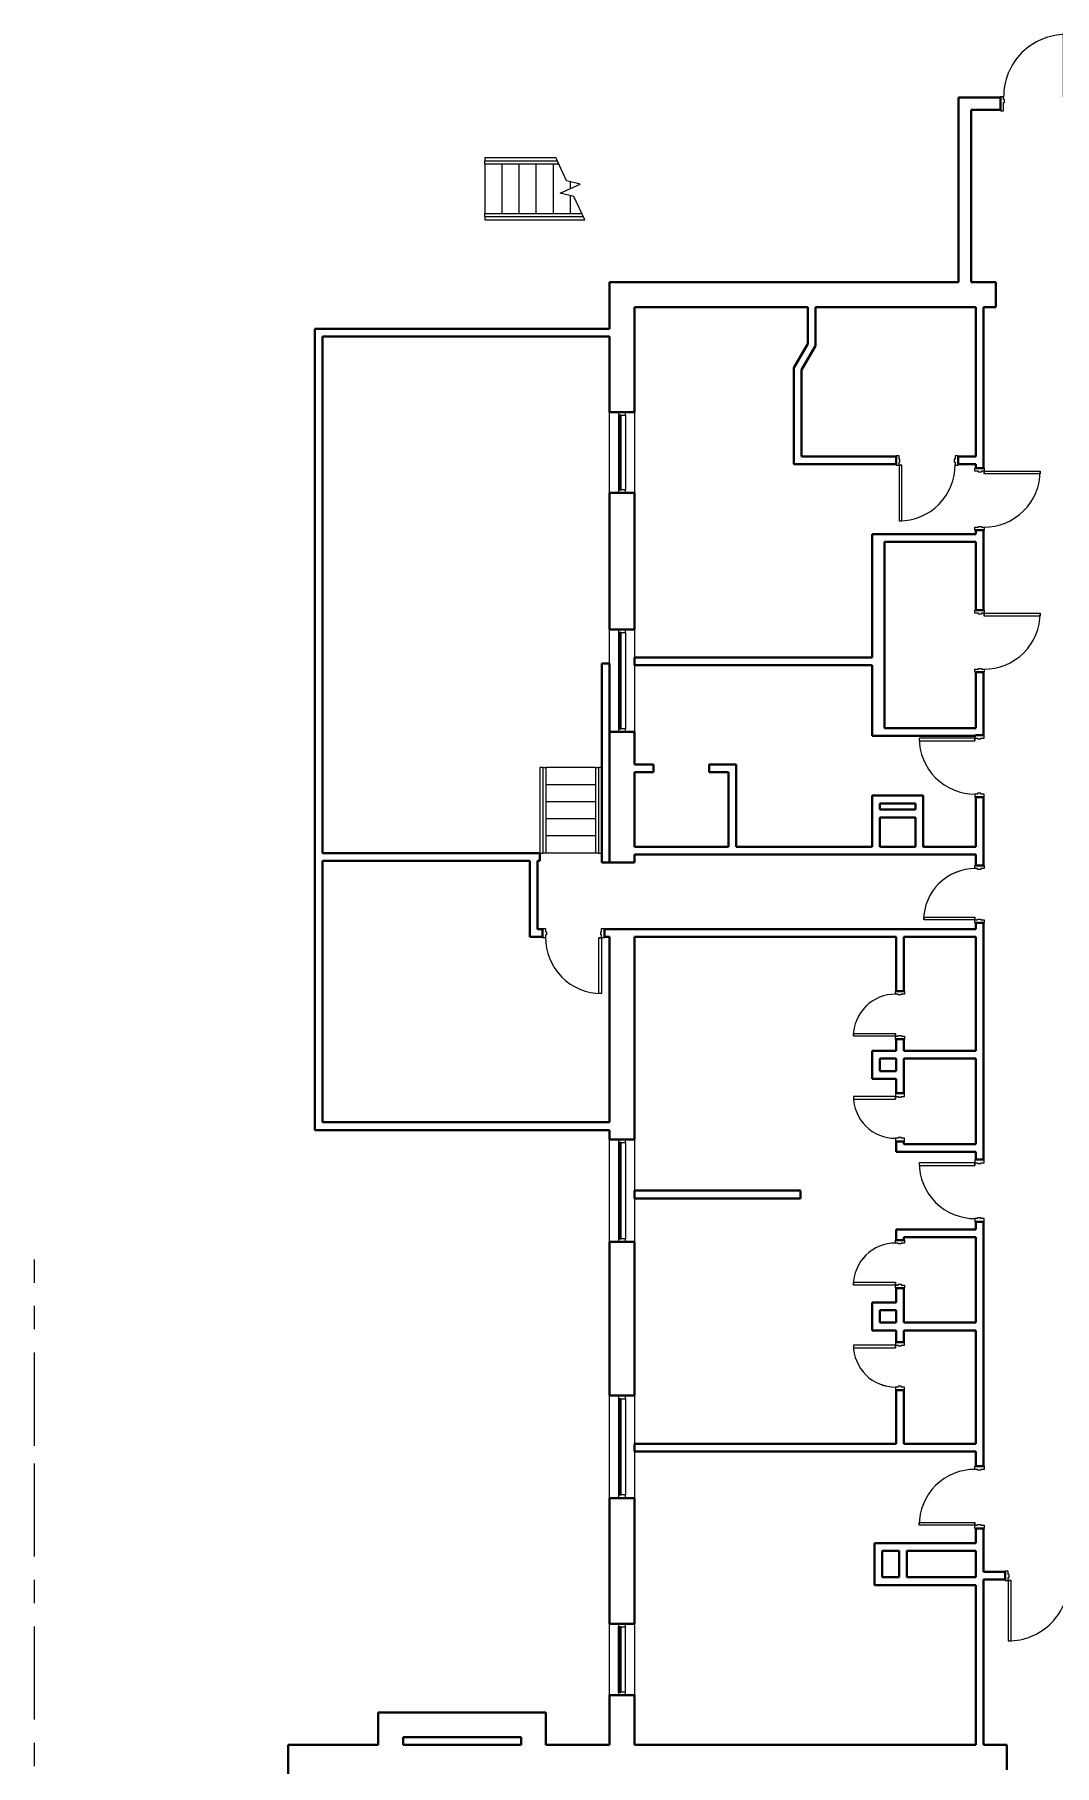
# Model space of a CAD drawing. Header units: inches. Extents: x -1361 to 84, y -1428 to 872.
# Drawn here: x -1270 to -613, y -243 to 872 of the extents above; entities that cross this region are included whole.
import ezdxf

# ---------------------------------------------------------------- set-up
doc = ezdxf.new("R2010")
doc.units = ezdxf.units.IN
doc.header["$MEASUREMENT"] = 0
doc.linetypes.add('Grid Line', pattern=[105, 60, -15, 15, -15])
for name, color, linetype, lineweight in [('A-DOOR', 31, 'Continuous', 15), ('A-DOOR-FRAM', 31, 'Continuous', 25), ('A-FLOR-HRAL', 11, 'Continuous', 9), ('A-GLAZ-CURT', 52, 'Continuous', 9), ('A-GLAZ-CWMG', 51, 'Continuous', 9), ('A-WALL', 113, 'Continuous', 15), ('I-WALL', 2, 'Continuous', 15), ('S-GRID', 1, 'Continuous', 9), ('S-STRS', 31, 'Continuous', 9), ('S-STRS-MBND', 31, 'Continuous', 9)]:
    doc.layers.add(name, color=color, linetype=linetype, lineweight=lineweight)

# ---------------------------------------------------------------- blocks, each defined once
blk = doc.blocks.new('Door-Single_CE_ - HM Door-2_ HM Frame-5142954-BASEMENT Map Export')
at = {"layer": 'A-DOOR'}
for p, q in [((13.5, 30), (11.75, 30)), ((11.75, 30), (11.75, 3)), ((13.5, 3), (13.5, 30)), ((11.75, 3), (13.5, 3))]:
    blk.add_line(p, q, dxfattribs=at)
at = {"layer": 'A-DOOR', "lineweight": 25}
for p, q in [((13.5, 30), (11.75, 30)), ((11.75, 30), (11.75, 3)), ((13.5, 3), (13.5, 30)), ((13.5, 3), (11.75, 3))]:
    blk.add_line(p, q, dxfattribs=at)
at = {"layer": 'A-DOOR', "lineweight": 9}
for end in [180.5, 180.5, 180.57735, 180.57735]:
    blk.add_arc((13.5, 3), 27, 90, end, dxfattribs=at)
at = {"layer": 'A-DOOR-FRAM'}
for p, q in [((-13.5, 3), (-15.5, 3)), ((-15.5, 3), (-15.5, -3)), ((-13.5, 1.25), (-13.5, 3)), ((-13, 1.25), (-13.5, 1.25)), ((-13, -0.75), (-13, 1.25)), ((13.5, 1.25), (13, 1.25)), ((13, 1.25), (13, -0.75)), ((15.5, 3), (13.5, 3)), ((13.5, 3), (13.5, 1.25)), ((15.5, -3), (15.5, 3)), ((-15.5, -3), (-13.5, -3)), ((-13.5, -3), (-13.5, -0.75)), ((-13.5, -0.75), (-13, -0.75)), ((13, -0.75), (13.5, -0.75)), ((13.5, -0.75), (13.5, -3)), ((13.5, -3), (15.5, -3))]:
    blk.add_line(p, q, dxfattribs=at)
blk = doc.blocks.new('Door-Single_CE_ - HM Door-2_ HM Frame-5142980-BASEMENT Map Export')
at = {"layer": 'A-DOOR'}
for p, q in [((11.75, -30), (11.75, -3)), ((11.75, -3), (13.5, -3)), ((13.5, -3), (13.5, -30)), ((13.5, -30), (11.75, -30))]:
    blk.add_line(p, q, dxfattribs=at)
at = {"layer": 'A-DOOR', "lineweight": 25}
for p, q in [((11.75, -30), (11.75, -3)), ((13.5, -3), (11.75, -3)), ((13.5, -3), (13.5, -30)), ((13.5, -30), (11.75, -30))]:
    blk.add_line(p, q, dxfattribs=at)
at = {"layer": 'A-DOOR', "lineweight": 9}
for start in [179.42265, 179.42265, 179.5, 179.5]:
    blk.add_arc((13.5, -3), 27, start, 270, dxfattribs=at)
at = {"layer": 'A-DOOR-FRAM'}
for p, q in [((-15.5, 3), (-13.5, 3)), ((-15.5, -3), (-15.5, 3)), ((-13.5, 3), (-13.5, 0.75)), ((-13.5, 0.75), (-13, 0.75)), ((-13, 0.75), (-13, -1.25)), ((13, 0.75), (13.5, 0.75)), ((13, -1.25), (13, 0.75)), ((13.5, 3), (15.5, 3)), ((13.5, 0.75), (13.5, 3)), ((15.5, 3), (15.5, -3)), ((-13.5, -3), (-15.5, -3)), ((-13.5, -1.25), (-13.5, -3)), ((-13, -1.25), (-13.5, -1.25)), ((13.5, -1.25), (13, -1.25)), ((13.5, -3), (13.5, -1.25)), ((15.5, -3), (13.5, -3))]:
    blk.add_line(p, q, dxfattribs=at)
blk = doc.blocks.new('Door-Single_CE_ - HM Door-2_ HM Frame-5139876-BASEMENT Map Export')
at = {"layer": 'A-DOOR'}
for p, q in [((18, 39), (16.25, 39)), ((16.25, 39), (16.25, 3)), ((18, 3), (18, 39)), ((16.25, 3), (18, 3))]:
    blk.add_line(p, q, dxfattribs=at)
at = {"layer": 'A-DOOR', "lineweight": 25}
for p, q in [((18, 39), (16.25, 39)), ((16.25, 39), (16.25, 3)), ((18, 3), (18, 39)), ((18, 3), (16.25, 3))]:
    blk.add_line(p, q, dxfattribs=at)
at = {"layer": 'A-DOOR', "lineweight": 9}
blk.add_arc((18, 3), 36, 90, 180.5, dxfattribs=at)
blk.add_arc((18, 3), 36, 90, 180.5, dxfattribs=at)
blk.add_arc((18, 3), 36, 90, 180.5, dxfattribs=at)
blk.add_arc((18, 3), 36, 90, 180.5, dxfattribs=at)
at = {"layer": 'A-DOOR-FRAM'}
for p, q in [((-18, 3), (-20, 3)), ((-20, 3), (-20, -3)), ((-18, 1.25), (-18, 3)), ((-17.5, 1.25), (-18, 1.25)), ((-17.5, -0.75), (-17.5, 1.25)), ((18, 1.25), (17.5, 1.25)), ((17.5, 1.25), (17.5, -0.75)), ((20, 3), (18, 3)), ((18, 3), (18, 1.25)), ((20, -3), (20, 3)), ((-20, -3), (-18, -3)), ((-18, -3), (-18, -0.75)), ((-18, -0.75), (-17.5, -0.75)), ((17.5, -0.75), (18, -0.75)), ((18, -0.75), (18, -3)), ((18, -3), (20, -3))]:
    blk.add_line(p, q, dxfattribs=at)
blk = doc.blocks.new('Door-Single_CE_ - HM Door-2_ HM Frame-5143425-BASEMENT Map Export')
at = {"layer": 'A-DOOR'}
for p, q in [((14.75, -36), (14.75, -3)), ((14.75, -3), (16.5, -3)), ((16.5, -3), (16.5, -36)), ((16.5, -36), (14.75, -36))]:
    blk.add_line(p, q, dxfattribs=at)
at = {"layer": 'A-DOOR', "lineweight": 25}
for p, q in [((14.75, -36), (14.75, -3)), ((16.5, -3), (14.75, -3)), ((16.5, -3), (16.5, -36)), ((16.5, -36), (14.75, -36))]:
    blk.add_line(p, q, dxfattribs=at)
at = {"layer": 'A-DOOR', "lineweight": 9}
for start in [179.47777, 179.47777, 179.5, 179.5]:
    blk.add_arc((16.5, -3), 33, start, 270, dxfattribs=at)
at = {"layer": 'A-DOOR-FRAM'}
for p, q in [((-18.5, 3), (-16.5, 3)), ((-18.5, -3), (-18.5, 3)), ((-16.5, 3), (-16.5, 0.75)), ((-16.5, 0.75), (-16, 0.75)), ((-16, 0.75), (-16, -1.25)), ((16, 0.75), (16.5, 0.75)), ((16, -1.25), (16, 0.75)), ((16.5, 3), (18.5, 3)), ((16.5, 0.75), (16.5, 3)), ((18.5, 3), (18.5, -3)), ((-16.5, -3), (-18.5, -3)), ((-16.5, -1.25), (-16.5, -3)), ((-16, -1.25), (-16.5, -1.25)), ((16.5, -1.25), (16, -1.25)), ((16.5, -3), (16.5, -1.25)), ((18.5, -3), (16.5, -3))]:
    blk.add_line(p, q, dxfattribs=at)
blk = doc.blocks.new('Door-Single_CE_ - HM Door-2_ HM Frame-5121650-BASEMENT Map Export')
at = {"layer": 'A-DOOR'}
for p, q in [((16.25, -39), (16.25, -3)), ((16.25, -3), (18, -3)), ((18, -3), (18, -39)), ((18, -39), (16.25, -39))]:
    blk.add_line(p, q, dxfattribs=at)
at = {"layer": 'A-DOOR', "lineweight": 25}
for p, q in [((16.25, -39), (16.25, -3)), ((18, -3), (16.25, -3)), ((18, -3), (18, -39)), ((18, -39), (16.25, -39))]:
    blk.add_line(p, q, dxfattribs=at)
at = {"layer": 'A-DOOR', "lineweight": 9}
blk.add_arc((18, -3), 36, 179.5, 270, dxfattribs=at)
blk.add_arc((18, -3), 36, 179.5, 270, dxfattribs=at)
blk.add_arc((18, -3), 36, 179.5, 270, dxfattribs=at)
blk.add_arc((18, -3), 36, 179.5, 270, dxfattribs=at)
at = {"layer": 'A-DOOR-FRAM'}
for p, q in [((-20, 3), (-18, 3)), ((-20, -3), (-20, 3)), ((-18, 3), (-18, 0.75)), ((-18, 0.75), (-17.5, 0.75)), ((-17.5, 0.75), (-17.5, -1.25)), ((17.5, 0.75), (18, 0.75)), ((17.5, -1.25), (17.5, 0.75)), ((18, 3), (20, 3)), ((18, 0.75), (18, 3)), ((20, 3), (20, -3)), ((-18, -3), (-20, -3)), ((-18, -1.25), (-18, -3)), ((-17.5, -1.25), (-18, -1.25)), ((18, -1.25), (17.5, -1.25)), ((18, -3), (18, -1.25)), ((20, -3), (18, -3))]:
    blk.add_line(p, q, dxfattribs=at)
blk = doc.blocks.new('Railing - Railing-5144091-BASEMENT Map Export')
at = {"layer": 'A-FLOR-HRAL'}
for p, q in [((-942.5, 399.7), (-940.5, 399.7)), ((-942.5, 399.7), (-942.5, 344.7)), ((-940.5, 399.7), (-940.5, 344.7)), ((-940.5, 344.7), (-942.5, 344.7))]:
    blk.add_line(p, q, dxfattribs=at)
blk = doc.blocks.new('Railing - Railing-5144095-BASEMENT Map Export')
at = {"layer": 'A-FLOR-HRAL'}
for p, q in [((-908.5, 399.7), (-906.5, 399.7)), ((-908.5, 399.7), (-908.5, 344.7)), ((-906.5, 399.7), (-906.5, 344.7)), ((-906.5, 344.7), (-908.5, 344.7))]:
    blk.add_line(p, q, dxfattribs=at)
blk = doc.blocks.new('Door-Single_CE_ - HM Door-2_ HM Frame-5154406-BASEMENT Map Export')
at = {"layer": 'A-DOOR'}
for p, q in [((19.5, 42), (17.75, 42)), ((17.75, 42), (17.75, 3)), ((19.5, 3), (19.5, 42)), ((17.75, 3), (19.5, 3))]:
    blk.add_line(p, q, dxfattribs=at)
at = {"layer": 'A-DOOR', "lineweight": 25}
for p, q in [((19.5, 42), (17.75, 42)), ((17.75, 42), (17.75, 3)), ((19.5, 3), (19.5, 42)), ((19.5, 3), (17.75, 3))]:
    blk.add_line(p, q, dxfattribs=at)
at = {"layer": 'A-DOOR', "lineweight": 9}
for end in [180.5, 180.5, 180.48038, 180.48038]:
    blk.add_arc((19.5, 3), 39, 90, end, dxfattribs=at)
at = {"layer": 'A-DOOR-FRAM'}
for p, q in [((-19.5, 3), (-21.5, 3)), ((-21.5, 3), (-21.5, -3)), ((-19.5, 1.25), (-19.5, 3)), ((-19, 1.25), (-19.5, 1.25)), ((-19, -0.75), (-19, 1.25)), ((19.5, 1.25), (19, 1.25)), ((19, 1.25), (19, -0.75)), ((21.5, 3), (19.5, 3)), ((19.5, 3), (19.5, 1.25)), ((21.5, -3), (21.5, 3)), ((-21.5, -3), (-19.5, -3)), ((-19.5, -3), (-19.5, -0.75)), ((-19.5, -0.75), (-19, -0.75)), ((19, -0.75), (19.5, -0.75)), ((19.5, -0.75), (19.5, -3)), ((19.5, -3), (21.5, -3))]:
    blk.add_line(p, q, dxfattribs=at)
blk = doc.blocks.new('Door-Single_CE_ - HM Door-2_ HM Frame-5161260-BASEMENT Map Export')
at = {"layer": 'A-DOOR'}
for p, q in [((20, 44.5), (18.25, 44.5)), ((18.25, 44.5), (18.25, 4.5)), ((20, 4.5), (20, 44.5)), ((18.25, 4.5), (20, 4.5))]:
    blk.add_line(p, q, dxfattribs=at)
at = {"layer": 'A-DOOR', "lineweight": 25}
for p, q in [((20, 44.5), (18.25, 44.5)), ((18.25, 44.5), (18.25, 4.5)), ((20, 4.5), (20, 44.5)), ((20, 4.5), (18.25, 4.5))]:
    blk.add_line(p, q, dxfattribs=at)
at = {"layer": 'A-DOOR', "lineweight": 9}
for end in [180.5, 180.5, 180.47434, 180.47434]:
    blk.add_arc((20, 4.5), 40, 90, end, dxfattribs=at)
at = {"layer": 'A-DOOR-FRAM'}
for p, q in [((-20, 4.5), (-22, 4.5)), ((-22, 4.5), (-22, -4.5)), ((-20, 2.75), (-20, 4.5)), ((-19.5, 2.75), (-20, 2.75)), ((-20, -4.5), (-20, 0.75)), ((-20, 0.75), (-19.5, 0.75)), ((-19.5, 0.75), (-19.5, 2.75)), ((20, 2.75), (19.5, 2.75)), ((19.5, 2.75), (19.5, 0.75)), ((19.5, 0.75), (20, 0.75)), ((22, 4.5), (20, 4.5)), ((20, 4.5), (20, 2.75)), ((20, 0.75), (20, -4.5)), ((22, -4.5), (22, 4.5)), ((-22, -4.5), (-20, -4.5)), ((20, -4.5), (22, -4.5))]:
    blk.add_line(p, q, dxfattribs=at)
blk = doc.blocks.new('System Panel - zGlazed-5218120-BASEMENT Map Export')
at = {"layer": 'A-GLAZ-CURT', "lineweight": 15}
for p, q in [((21, -0.5), (-21, -0.5)), ((-21, -0.5), (-21, -1.5)), ((-21, -1.5), (21, -1.5)), ((21, -1.5), (21, -0.5))]:
    blk.add_line(p, q, dxfattribs=at)
blk = doc.blocks.new('Rectangular Mullion - 4 1_2_ x 2_ Rectangular_CE_-5161547-BASEMENT Map Export')
at = {"layer": 'A-GLAZ-CWMG'}
for p, q in [((-893.8, -195.7), (-893.8, -153.7)), ((-889.3, -195.7), (-889.3, -153.7))]:
    blk.add_line(p, q, dxfattribs=at)
blk = doc.blocks.new('Rectangular Mullion - 4 1_2_ x 2_ Rectangular_CE_-5218101-BASEMENT Map Export')
at = {"layer": 'A-GLAZ-CWMG', "lineweight": 25}
for p, q in [((-2, 2.25), (0, 2.25)), ((-2, -2.25), (-2, 2.25)), ((0, 2.25), (0, -2.25)), ((0, -2.25), (-2, -2.25))]:
    blk.add_line(p, q, dxfattribs=at)
blk = doc.blocks.new('Rectangular Mullion - 4 1_2_ x 2_ Rectangular_CE_-5218102-BASEMENT Map Export')
at = {"layer": 'A-GLAZ-CWMG', "lineweight": 25}
for p, q in [((0, 2.25), (-2, 2.25)), ((-2, 2.25), (-2, -2.25)), ((0, -2.25), (0, 2.25)), ((-2, -2.25), (0, -2.25))]:
    blk.add_line(p, q, dxfattribs=at)
blk = doc.blocks.new('System Panel - zGlazed-5218121-BASEMENT Map Export')
at = {"layer": 'A-GLAZ-CURT', "lineweight": 15}
for p, q in [((31, 1.5), (-31, 1.5)), ((-31, 1.5), (-31, 0.5)), ((-31, 0.5), (31, 0.5)), ((31, 0.5), (31, 1.5))]:
    blk.add_line(p, q, dxfattribs=at)
blk = doc.blocks.new('Rectangular Mullion - 4 1_2_ x 2_ Rectangular_CE_-5161738-BASEMENT Map Export')
at = {"layer": 'A-GLAZ-CWMG'}
for p, q in [((-893.8, -6.7), (-893.8, -68.7)), ((-889.3, -6.7), (-889.3, -68.7))]:
    blk.add_line(p, q, dxfattribs=at)
blk = doc.blocks.new('Rectangular Mullion - 4 1_2_ x 2_ Rectangular_CE_-5218122-BASEMENT Map Export')
at = {"layer": 'A-GLAZ-CWMG', "lineweight": 25}
for p, q in [((-2, 2.25), (0, 2.25)), ((-2, -2.25), (-2, 2.25)), ((0, 2.25), (0, -2.25)), ((0, -2.25), (-2, -2.25))]:
    blk.add_line(p, q, dxfattribs=at)
blk = doc.blocks.new('Rectangular Mullion - 4 1_2_ x 2_ Rectangular_CE_-5218123-BASEMENT Map Export')
at = {"layer": 'A-GLAZ-CWMG', "lineweight": 25}
for p, q in [((0, 2.25), (-2, 2.25)), ((-2, 2.25), (-2, -2.25)), ((0, -2.25), (0, 2.25)), ((-2, -2.25), (0, -2.25))]:
    blk.add_line(p, q, dxfattribs=at)
blk = doc.blocks.new('System Panel - zGlazed-5228613-BASEMENT Map Export')
at = {"layer": 'A-GLAZ-CURT', "lineweight": 15}
for p, q in [((31, 1.5), (-31, 1.5)), ((-31, 1.5), (-31, 0.5)), ((-31, 0.5), (31, 0.5)), ((31, 0.5), (31, 1.5))]:
    blk.add_line(p, q, dxfattribs=at)
blk = doc.blocks.new('Rectangular Mullion - 4 1_2_ x 2_ Rectangular_CE_-5228614-BASEMENT Map Export')
at = {"layer": 'A-GLAZ-CWMG', "lineweight": 25}
for p, q in [((-2, 2.25), (0, 2.25)), ((-2, -2.25), (-2, 2.25)), ((0, 2.25), (0, -2.25)), ((0, -2.25), (-2, -2.25))]:
    blk.add_line(p, q, dxfattribs=at)
blk = doc.blocks.new('Rectangular Mullion - 4 1_2_ x 2_ Rectangular_CE_-5228615-BASEMENT Map Export')
at = {"layer": 'A-GLAZ-CWMG', "lineweight": 25}
for p, q in [((0, 2.25), (-2, 2.25)), ((-2, 2.25), (-2, -2.25)), ((0, -2.25), (0, 2.25)), ((-2, -2.25), (0, -2.25))]:
    blk.add_line(p, q, dxfattribs=at)
blk = doc.blocks.new('System Panel - zGlazed-5228616-BASEMENT Map Export')
at = {"layer": 'A-GLAZ-CURT', "lineweight": 15}
for p, q in [((24, 1.5), (-24, 1.5)), ((-24, 1.5), (-24, 0.5)), ((-24, 0.5), (24, 0.5)), ((24, 0.5), (24, 1.5))]:
    blk.add_line(p, q, dxfattribs=at)
blk = doc.blocks.new('Rectangular Mullion - 4 1_2_ x 2_ Rectangular_CE_-5162607-BASEMENT Map Export')
at = {"layer": 'A-GLAZ-CWMG'}
for p, q in [((-893.8, 626.7), (-893.8, 578.7)), ((-889.3, 626.7), (-889.3, 578.7))]:
    blk.add_line(p, q, dxfattribs=at)
blk = doc.blocks.new('Railing - Railing-5228679-BASEMENT Map Export')
at = {"layer": 'A-FLOR-HRAL'}
for p, q in [((-979.9, 756.6), (-917.4, 756.6)), ((-979.9, 754.6), (-979.9, 756.6)), ((-979.9, 754.6), (-916.5, 754.6)), ((-916.5, 754.6), (-917.4, 756.6))]:
    blk.add_line(p, q, dxfattribs=at)
blk = doc.blocks.new('Railing - Railing-5228683-BASEMENT Map Export')
at = {"layer": 'A-FLOR-HRAL'}
for p, q in [((-979.9, 790.6), (-933.3, 790.6)), ((-979.9, 788.6), (-979.9, 790.6)), ((-979.9, 788.6), (-932.3, 788.6)), ((-932.3, 788.6), (-933.3, 790.6))]:
    blk.add_line(p, q, dxfattribs=at)

msp = doc.modelspace()

# ---------------------------------------------------------------- linework, layer by layer
at = {"layer": 'A-WALL', "lineweight": 40}
for p, q in [((-647.5, 831.3), (-674.5, 831.3)), ((-674.5, 831.3), (-674.5, 712.3)), ((-647.5, 823.3), (-647.5, 831.3)), ((-666.5, 823.3), (-647.5, 823.3)), ((-666.5, 712.3), (-666.5, 823.3)), ((-730.3, 545.1), (-730.3, 470.7)), ((-722.3, 425.1), (-722.3, 545.1)), ((-730.3, 465.7), (-730.3, 420.1)), ((-730.3, 420.1), (-722.3, 420.1))]:
    msp.add_line(p, q, dxfattribs=at)
at = {"layer": 'I-WALL', "lineweight": 40}
for p, q in [((-899.5, 712.3), (-899.5, 682.3)), ((-674.5, 712.3), (-899.5, 712.3)), ((-650.5, 712.3), (-666.5, 712.3)), ((-650.5, 696.3), (-650.5, 712.3)), ((-883.5, 628.7), (-883.5, 696.3)), ((-883.5, 696.3), (-771.8, 696.3)), ((-771.8, 696.3), (-771.8, 672.7)), ((-766.8, 696.3), (-663.5, 696.3)), ((-766.8, 671.4), (-766.8, 696.3)), ((-663.5, 696.3), (-663.5, 600.1)), ((-658.5, 696.3), (-650.5, 696.3)), ((-658.5, 592.6), (-658.5, 696.3)), ((-1089.5, 682.3), (-1089.5, 166.3)), ((-899.5, 682.3), (-1089.5, 682.3)), ((-1084.5, 344.7), (-1084.5, 677.3)), ((-1084.5, 677.3), (-899.5, 677.3)), ((-899.5, 677.3), (-899.5, 628.7)), ((-771.8, 672.7), (-780.8, 657.1)), ((-775.8, 655.8), (-766.8, 671.4)), ((-780.8, 657.1), (-780.8, 595.1)), ((-775.8, 600.1), (-775.8, 655.8)), ((-899.5, 628.7), (-883.5, 628.7)), ((-780.8, 595.1), (-714.8, 595.1)), ((-714.8, 600.1), (-775.8, 600.1)), ((-714.8, 595.1), (-714.8, 600.1)), ((-663.5, 600.1), (-674.8, 600.1)), ((-674.8, 600.1), (-674.8, 595.1)), ((-674.8, 595.1), (-663.5, 595.1)), ((-663.5, 595.1), (-663.5, 592.6)), ((-663.5, 592.6), (-658.5, 592.6)), ((-883.5, 576.7), (-899.5, 576.7)), ((-899.5, 576.7), (-899.5, 488.7)), ((-883.5, 488.7), (-883.5, 576.7)), ((-663.5, 550.1), (-730.3, 550.1)), ((-730.3, 550.1), (-730.3, 545.1)), ((-663.5, 552.6), (-663.5, 550.1)), ((-658.5, 552.6), (-663.5, 552.6)), ((-658.5, 501.1), (-658.5, 552.6)), ((-722.3, 545.1), (-663.5, 545.1)), ((-663.5, 545.1), (-663.5, 501.1)), ((-663.5, 501.1), (-658.5, 501.1)), ((-899.5, 488.7), (-883.5, 488.7)), ((-730.3, 470.7), (-883.5, 470.7)), ((-883.5, 470.7), (-883.5, 465.7)), ((-904.5, 466.7), (-904.5, 338.7)), ((-899.5, 466.7), (-904.5, 466.7)), ((-899.5, 338.7), (-899.5, 466.7)), ((-883.5, 465.7), (-730.3, 465.7)), ((-663.5, 461.1), (-663.5, 425.1)), ((-658.5, 461.1), (-663.5, 461.1)), ((-658.5, 420.7), (-658.5, 461.1)), ((-663.5, 425.1), (-722.3, 425.1)), ((-883.5, 422.7), (-899.5, 422.7)), ((-883.5, 401.7), (-883.5, 422.7)), ((-722.3, 420.1), (-663.5, 420.1)), ((-663.5, 420.7), (-658.5, 420.7)), ((-663.5, 420.1), (-663.5, 420.7)), ((-871.2, 401.7), (-883.5, 401.7)), ((-871.2, 396.7), (-871.2, 401.7)), ((-817.8, 401.7), (-835.2, 401.7)), ((-835.2, 401.7), (-835.2, 396.7)), ((-817.8, 348.7), (-817.8, 401.7)), ((-883.5, 348.7), (-883.5, 396.7)), ((-883.5, 396.7), (-871.2, 396.7)), ((-835.2, 396.7), (-822.8, 396.7)), ((-822.8, 396.7), (-822.8, 348.7)), ((-730.3, 381.7), (-730.3, 348.7)), ((-697.3, 381.7), (-730.3, 381.7)), ((-697.3, 348.7), (-697.3, 381.7)), ((-663.5, 380.7), (-663.5, 348.7)), ((-658.5, 380.7), (-663.5, 380.7)), ((-658.5, 336.7), (-658.5, 380.7)), ((-725.3, 372.7), (-725.3, 376.7)), ((-725.3, 376.7), (-702.3, 376.7)), ((-702.3, 372.7), (-725.3, 372.7)), ((-702.3, 376.7), (-702.3, 372.7)), ((-725.3, 348.7), (-725.3, 367.7)), ((-725.3, 367.7), (-702.3, 367.7)), ((-702.3, 367.7), (-702.3, 348.7)), ((-822.8, 348.7), (-883.5, 348.7)), ((-730.3, 348.7), (-817.8, 348.7)), ((-702.3, 348.7), (-725.3, 348.7)), ((-663.5, 348.7), (-697.3, 348.7)), ((-944.5, 344.7), (-1084.5, 344.7)), ((-1084.5, 171.3), (-1084.5, 339.7)), ((-1084.5, 339.7), (-950.9, 339.7)), ((-950.9, 339.7), (-950.9, 290.7)), ((-945.9, 339.7), (-944.5, 339.7)), ((-945.9, 295.7), (-945.9, 339.7)), ((-944.5, 339.7), (-944.5, 344.7)), ((-904.5, 338.7), (-883.5, 338.7)), ((-883.5, 338.7), (-883.5, 343.7)), ((-883.5, 343.7), (-663.5, 343.7)), ((-663.5, 343.7), (-663.5, 336.7)), ((-663.5, 336.7), (-658.5, 336.7)), ((-950.9, 290.7), (-942.7, 290.7)), ((-942.7, 295.7), (-945.9, 295.7)), ((-942.7, 290.7), (-942.7, 295.7)), ((-663.5, 295.7), (-902.7, 295.7)), ((-902.7, 295.7), (-902.7, 290.7)), ((-902.7, 290.7), (-899.5, 290.7)), ((-899.5, 290.7), (-899.5, 171.3)), ((-883.5, 160.3), (-883.5, 290.7)), ((-883.5, 290.7), (-714.8, 290.7)), ((-714.8, 290.7), (-714.8, 255.8)), ((-709.8, 290.7), (-663.5, 290.7)), ((-709.8, 255.8), (-709.8, 290.7)), ((-663.5, 299.7), (-663.5, 295.7)), ((-658.5, 299.7), (-663.5, 299.7)), ((-663.5, 290.7), (-663.5, 217.3)), ((-658.5, 147.3), (-658.5, 299.7)), ((-714.8, 255.8), (-709.8, 255.8)), ((-714.8, 224.8), (-714.8, 217.3)), ((-709.8, 224.8), (-714.8, 224.8)), ((-709.8, 217.3), (-709.8, 224.8)), ((-714.8, 217.3), (-730.3, 217.3)), ((-730.3, 217.3), (-730.3, 199.3)), ((-725.3, 212.3), (-714.8, 212.3)), ((-725.3, 204.3), (-725.3, 212.3)), ((-714.8, 212.3), (-714.8, 204.3)), ((-663.5, 217.3), (-709.8, 217.3)), ((-709.8, 190), (-709.8, 212.3)), ((-709.8, 212.3), (-663.5, 212.3)), ((-663.5, 212.3), (-663.5, 157.3)), ((-714.8, 204.3), (-725.3, 204.3)), ((-730.3, 199.3), (-714.8, 199.3)), ((-714.8, 199.3), (-714.8, 190)), ((-714.8, 190), (-709.8, 190)), ((-899.5, 171.3), (-1084.5, 171.3)), ((-1089.5, 166.3), (-899.5, 166.3)), ((-899.5, 166.3), (-899.5, 160.3)), ((-899.5, 160.3), (-883.5, 160.3)), ((-714.8, 159), (-714.8, 152.3)), ((-709.8, 159), (-714.8, 159)), ((-709.8, 157.3), (-709.8, 159)), ((-663.5, 157.3), (-709.8, 157.3)), ((-714.8, 152.3), (-663.5, 152.3)), ((-663.5, 152.3), (-663.5, 147.3)), ((-663.5, 147.3), (-658.5, 147.3)), ((-776.5, 127.3), (-883.5, 127.3)), ((-883.5, 127.3), (-883.5, 122.3)), ((-776.5, 122.3), (-776.5, 127.3)), ((-883.5, 122.3), (-776.5, 122.3)), ((-714.8, 102.3), (-714.8, 95.5)), ((-663.5, 102.3), (-714.8, 102.3)), ((-663.5, 107.3), (-663.5, 102.3)), ((-658.5, 107.3), (-663.5, 107.3)), ((-658.5, -50.2), (-658.5, 107.3)), ((-883.5, 94.3), (-899.5, 94.3)), ((-899.5, 94.3), (-899.5, -4.7)), ((-883.5, -4.7), (-883.5, 94.3)), ((-714.8, 95.5), (-709.8, 95.5)), ((-709.8, 95.5), (-709.8, 97.3)), ((-709.8, 97.3), (-663.5, 97.3)), ((-663.5, 97.3), (-663.5, 42.3)), ((-709.8, 64.5), (-714.8, 64.5)), ((-714.8, 64.5), (-714.8, 55.3)), ((-709.8, 42.3), (-709.8, 64.5)), ((-730.3, 55.3), (-730.3, 37.3)), ((-714.8, 55.3), (-730.3, 55.3)), ((-725.3, 42.3), (-725.3, 50.3)), ((-725.3, 50.3), (-714.8, 50.3)), ((-714.8, 50.3), (-714.8, 42.3)), ((-730.3, 37.3), (-714.8, 37.3)), ((-714.8, 42.3), (-725.3, 42.3)), ((-714.8, 37.3), (-714.8, 29.8)), ((-663.5, 42.3), (-709.8, 42.3)), ((-709.8, 29.8), (-709.8, 37.3)), ((-709.8, 37.3), (-663.5, 37.3)), ((-663.5, 37.3), (-663.5, -35.7)), ((-714.8, 29.8), (-709.8, 29.8)), ((-899.5, -4.7), (-883.5, -4.7)), ((-709.8, -1.2), (-714.8, -1.2)), ((-714.8, -1.2), (-714.8, -35.7)), ((-709.8, -35.7), (-709.8, -1.2)), ((-714.8, -35.7), (-883.5, -35.7)), ((-883.5, -35.7), (-883.5, -40.7)), ((-883.5, -40.7), (-663.5, -40.7)), ((-663.5, -35.7), (-709.8, -35.7)), ((-663.5, -40.7), (-663.5, -50.2)), ((-663.5, -50.2), (-658.5, -50.2)), ((-883.5, -70.7), (-899.5, -70.7)), ((-899.5, -70.7), (-899.5, -151.7)), ((-883.5, -151.7), (-883.5, -70.7)), ((-728.8, -99.7), (-728.8, -126.7)), ((-663.5, -99.7), (-728.8, -99.7)), ((-663.5, -90.2), (-663.5, -99.7)), ((-658.5, -90.2), (-663.5, -90.2)), ((-658.5, -118.2), (-658.5, -90.2)), ((-723.8, -121.7), (-723.8, -104.7)), ((-723.8, -104.7), (-712.8, -104.7)), ((-712.8, -104.7), (-712.8, -121.7)), ((-707.8, -104.7), (-663.5, -104.7)), ((-707.8, -121.7), (-707.8, -104.7)), ((-663.5, -104.7), (-663.5, -121.7)), ((-712.8, -121.7), (-723.8, -121.7)), ((-663.5, -121.7), (-707.8, -121.7)), ((-644.5, -118.2), (-658.5, -118.2)), ((-644.5, -123.2), (-644.5, -118.2)), ((-728.8, -126.7), (-663.5, -126.7)), ((-663.5, -126.7), (-663.5, -229.7)), ((-658.5, -229.7), (-658.5, -123.2)), ((-658.5, -123.2), (-644.5, -123.2)), ((-899.5, -151.7), (-883.5, -151.7)), ((-883.5, -197.7), (-899.5, -197.7)), ((-899.5, -197.7), (-899.5, -229.7)), ((-883.5, -229.7), (-883.5, -197.7)), ((-1048.5, -208.7), (-1048.5, -229.7)), ((-940.5, -208.7), (-1048.5, -208.7)), ((-940.5, -229.7), (-940.5, -208.7)), ((-1106.5, -229.7), (-1106.5, -264.2)), ((-1048.5, -229.7), (-1106.5, -229.7)), ((-1032.5, -229.7), (-1032.5, -224.7)), ((-1032.5, -224.7), (-956.5, -224.7)), ((-956.5, -229.7), (-1032.5, -229.7)), ((-956.5, -224.7), (-956.5, -229.7)), ((-899.5, -229.7), (-940.5, -229.7)), ((-663.5, -229.7), (-883.5, -229.7)), ((-643.5, -229.7), (-658.5, -229.7)), ((-643.5, -245.7), (-643.5, -229.7))]:
    msp.add_line(p, q, dxfattribs=at)
at = {"layer": 'I-WALL'}
for p, q in [((-899.5, 576.7), (-899.5, 628.7)), ((-883.5, 628.7), (-883.5, 576.7)), ((-899.5, 466.7), (-899.5, 488.7)), ((-883.5, 488.7), (-883.5, 470.7)), ((-883.5, 465.7), (-883.5, 422.7)), ((-899.5, 94.3), (-899.5, 160.3)), ((-883.5, 160.3), (-883.5, 127.3)), ((-883.5, 122.3), (-883.5, 94.3)), ((-899.5, -70.7), (-899.5, -4.7)), ((-883.5, -4.7), (-883.5, -35.7)), ((-883.5, -40.7), (-883.5, -70.7)), ((-899.5, -197.7), (-899.5, -151.7)), ((-883.5, -151.7), (-883.5, -197.7))]:
    msp.add_line(p, q, dxfattribs=at)
at = {"layer": 'S-GRID', "linetype": 'Grid Line', "lineweight": 25}
for p, q in [((-1270, -37), (-1270, 83)), ((-1270, -1263.4), (-1270, -37))]:
    msp.add_line(p, q, dxfattribs=at)
at = {"layer": 'S-STRS'}
for p, q in [((-979.9, 792.6), (-979.9, 790.6)), ((-979.9, 792.6), (-934.2, 792.6)), ((-979.9, 788.6), (-979.9, 756.6)), ((-968.9, 788.6), (-968.9, 756.6)), ((-957.9, 788.6), (-957.9, 756.6)), ((-946.9, 788.6), (-946.9, 756.6)), ((-935.9, 788.6), (-935.9, 756.6)), ((-924.9, 777.1), (-924.9, 772.6)), ((-924.9, 768.1), (-924.9, 756.6)), ((-979.9, 754.6), (-979.9, 752.6)), ((-979.9, 752.6), (-915.5, 752.6)), ((-942.5, 399.7), (-944.5, 399.7)), ((-944.5, 399.7), (-944.5, 344.7)), ((-908.5, 399.7), (-940.5, 399.7)), ((-904.5, 399.7), (-906.5, 399.7)), ((-908.5, 388.7), (-940.5, 388.7)), ((-908.5, 377.7), (-940.5, 377.7)), ((-908.5, 366.7), (-940.5, 366.7)), ((-908.5, 355.7), (-940.5, 355.7)), ((-944.5, 344.7), (-942.5, 344.7)), ((-908.5, 344.7), (-940.5, 344.7)), ((-906.5, 344.7), (-904.5, 344.7))]:
    msp.add_line(p, q, dxfattribs=at)
at = {"layer": 'S-STRS-MBND'}
for p, q in [((-927.2, 777.7), (-934.2, 792.6)), ((-931.2, 769.6), (-918.5, 775.5)), ((-922.5, 767.5), (-931.2, 769.6)), ((-918.5, 775.5), (-927.2, 777.7)), ((-915.5, 752.6), (-922.5, 767.5))]:
    msp.add_line(p, q, dxfattribs=at)

# ---------------------------------------------------------------- block references
at = {"layer": 'A-DOOR', "lineweight": 9}
for name, p in [('Door-Single_CE_ - HM Door-2_ HM Frame-5161260-BASEMENT Map Export', (-625.5, 827.3)), ('Door-Single_CE_ - HM Door-2_ HM Frame-5121650-BASEMENT Map Export', (-922.7, 293.2))]:
    msp.add_blockref(name, p, dxfattribs=at)
for name, p, rotation in [('Door-Single_CE_ - HM Door-2_ HM Frame-5139876-BASEMENT Map Export', (-694.8, 597.6), 180), ('Door-Single_CE_ - HM Door-2_ HM Frame-5121650-BASEMENT Map Export', (-661, 572.6), 89.99999999999972), ('Door-Single_CE_ - HM Door-2_ HM Frame-5121650-BASEMENT Map Export', (-661, 481.1), 89.99999999999972), ('Door-Single_CE_ - HM Door-2_ HM Frame-5139876-BASEMENT Map Export', (-661, 400.7), 89.99999999999972), ('Door-Single_CE_ - HM Door-2_ HM Frame-5143425-BASEMENT Map Export', (-661, 318.2), 269.9999999999997), ('Door-Single_CE_ - HM Door-2_ HM Frame-5142980-BASEMENT Map Export', (-712.3, 240.3), 269.9999999999999), ('Door-Single_CE_ - HM Door-2_ HM Frame-5142954-BASEMENT Map Export', (-712.3, 174.5), 89.99999999999991), ('Door-Single_CE_ - HM Door-2_ HM Frame-5139876-BASEMENT Map Export', (-661, 127.3), 89.99999999999972), ('Door-Single_CE_ - HM Door-2_ HM Frame-5142980-BASEMENT Map Export', (-712.3, 80), 269.9999999999997), ('Door-Single_CE_ - HM Door-2_ HM Frame-5142954-BASEMENT Map Export', (-712.3, 14.3), 89.99999999999972), ('Door-Single_CE_ - HM Door-2_ HM Frame-5121650-BASEMENT Map Export', (-661, -70.2), 269.9999999999997), ('Door-Single_CE_ - HM Door-2_ HM Frame-5154406-BASEMENT Map Export', (-623, -120.7), 180)]:
    msp.add_blockref(name, p, dxfattribs=dict(at, rotation=rotation))
at = {"layer": 'A-FLOR-HRAL'}
for name in ['Railing - Railing-5228683-BASEMENT Map Export', 'Railing - Railing-5228679-BASEMENT Map Export', 'Railing - Railing-5144091-BASEMENT Map Export', 'Railing - Railing-5144095-BASEMENT Map Export']:
    msp.add_blockref(name, (0, 0), dxfattribs=at)
at = {"layer": 'A-GLAZ-CURT'}
for name, p, rotation in [('System Panel - zGlazed-5228616-BASEMENT Map Export', (-891.5, 602.7), 89.99999999999969), ('System Panel - zGlazed-5228613-BASEMENT Map Export', (-891.5, 455.7), 89.99999999999976), ('System Panel - zGlazed-5218121-BASEMENT Map Export', (-891.5, 127.3), 89.99999999999969), ('System Panel - zGlazed-5218121-BASEMENT Map Export', (-891.5, -37.7), 89.99999999999972), ('System Panel - zGlazed-5218120-BASEMENT Map Export', (-891.5, -174.7), 269.9999999999999)]:
    msp.add_blockref(name, p, dxfattribs=dict(at, rotation=rotation))
at = {"layer": 'A-GLAZ-CWMG', "extrusion": (0, 0, -1)}
for name, p, rotation in [('Rectangular Mullion - 4 1_2_ x 2_ Rectangular_CE_-5228614-BASEMENT Map Export', (891.5, 628.7), 90.0000000000003), ('Rectangular Mullion - 4 1_2_ x 2_ Rectangular_CE_-5228614-BASEMENT Map Export', (891.5, 488.7), 90.00000000000021), ('Rectangular Mullion - 4 1_2_ x 2_ Rectangular_CE_-5218122-BASEMENT Map Export', (891.5, 160.3), 90.00000000000033), ('Rectangular Mullion - 4 1_2_ x 2_ Rectangular_CE_-5218122-BASEMENT Map Export', (891.5, -4.7), 90.0000000000003), ('Rectangular Mullion - 4 1_2_ x 2_ Rectangular_CE_-5218101-BASEMENT Map Export', (891.5, -197.7), 270.0000000000001)]:
    msp.add_blockref(name, p, dxfattribs=dict(at, rotation=rotation))
at = {"layer": 'A-GLAZ-CWMG'}
for name, p in [('Rectangular Mullion - 4 1_2_ x 2_ Rectangular_CE_-5162607-BASEMENT Map Export', (0, 0)), ('Rectangular Mullion - 4 1_2_ x 2_ Rectangular_CE_-5161738-BASEMENT Map Export', (0, 493.4)), ('Rectangular Mullion - 4 1_2_ x 2_ Rectangular_CE_-5161738-BASEMENT Map Export', (0, 165)), ('Rectangular Mullion - 4 1_2_ x 2_ Rectangular_CE_-5161738-BASEMENT Map Export', (0, 0)), ('Rectangular Mullion - 4 1_2_ x 2_ Rectangular_CE_-5161547-BASEMENT Map Export', (0, 0))]:
    msp.add_blockref(name, p, dxfattribs=at)
for name, p, rotation in [('Rectangular Mullion - 4 1_2_ x 2_ Rectangular_CE_-5228615-BASEMENT Map Export', (-891.5, 576.7), 269.9999999999997), ('Rectangular Mullion - 4 1_2_ x 2_ Rectangular_CE_-5228615-BASEMENT Map Export', (-891.5, 422.7), 269.9999999999998), ('Rectangular Mullion - 4 1_2_ x 2_ Rectangular_CE_-5218123-BASEMENT Map Export', (-891.5, 94.3), 269.9999999999997), ('Rectangular Mullion - 4 1_2_ x 2_ Rectangular_CE_-5218123-BASEMENT Map Export', (-891.5, -70.7), 269.9999999999997), ('Rectangular Mullion - 4 1_2_ x 2_ Rectangular_CE_-5218102-BASEMENT Map Export', (-891.5, -151.7), 89.99999999999991)]:
    msp.add_blockref(name, p, dxfattribs=dict(at, rotation=rotation))

doc.saveas('drawing.dxf')
